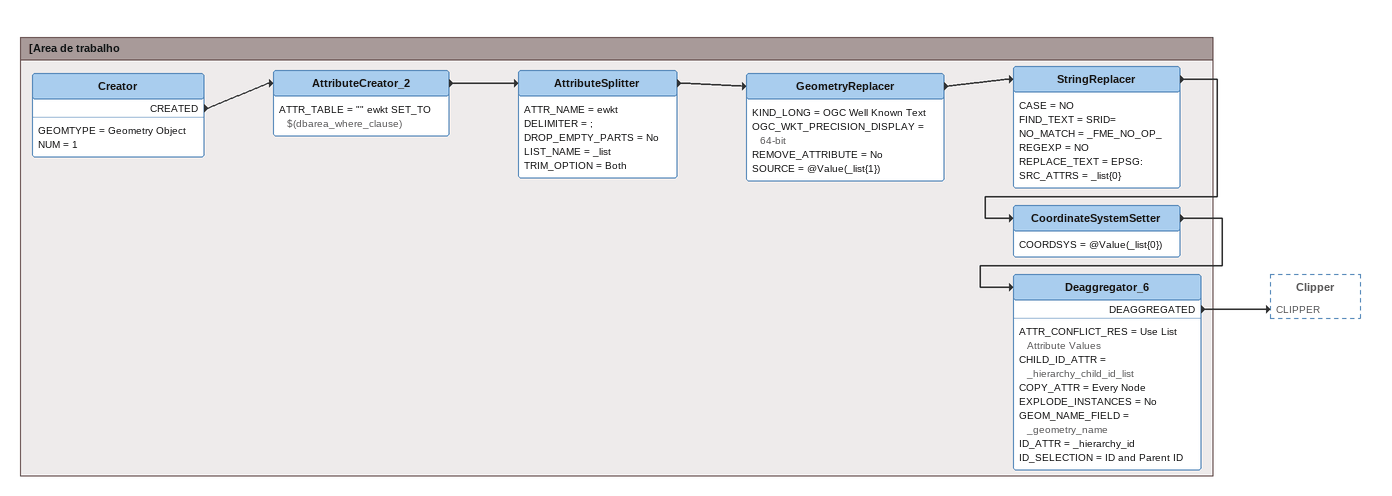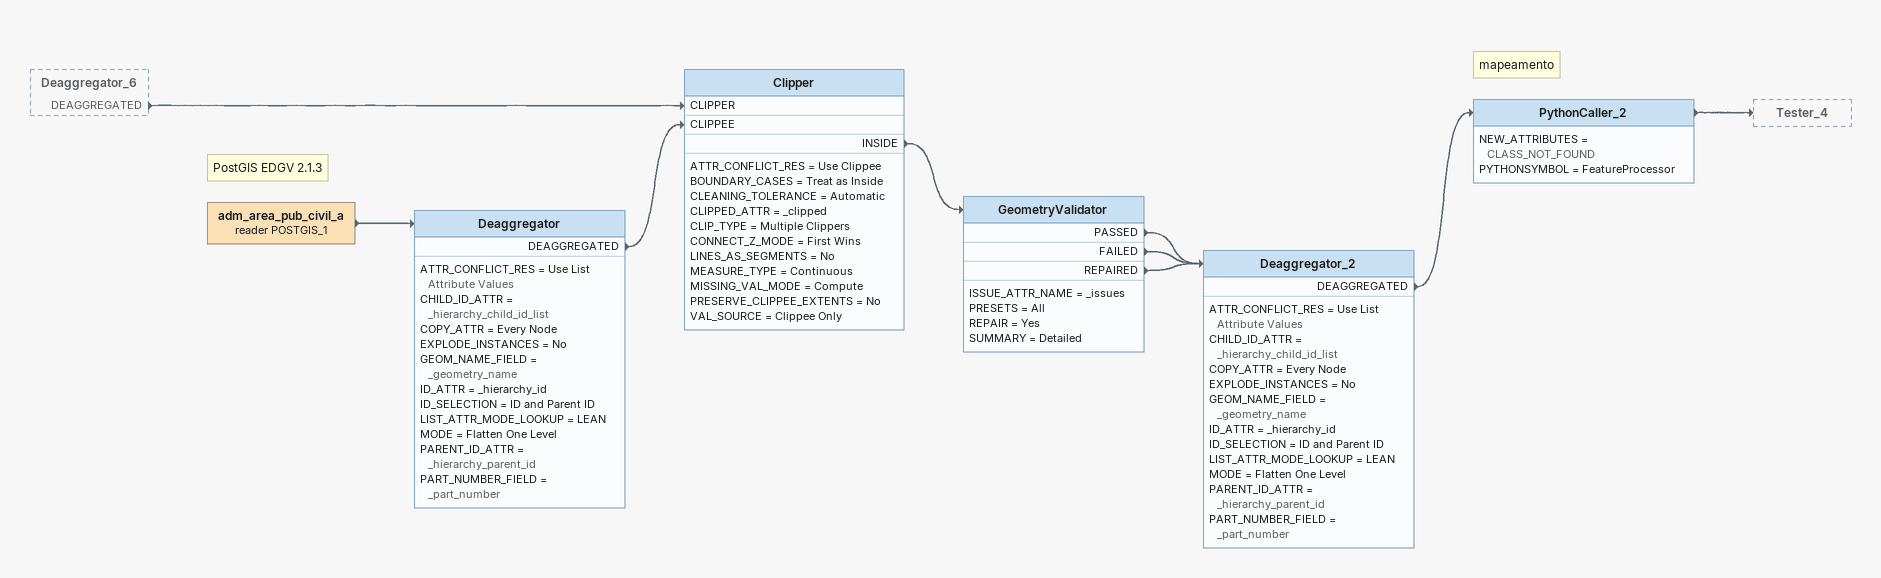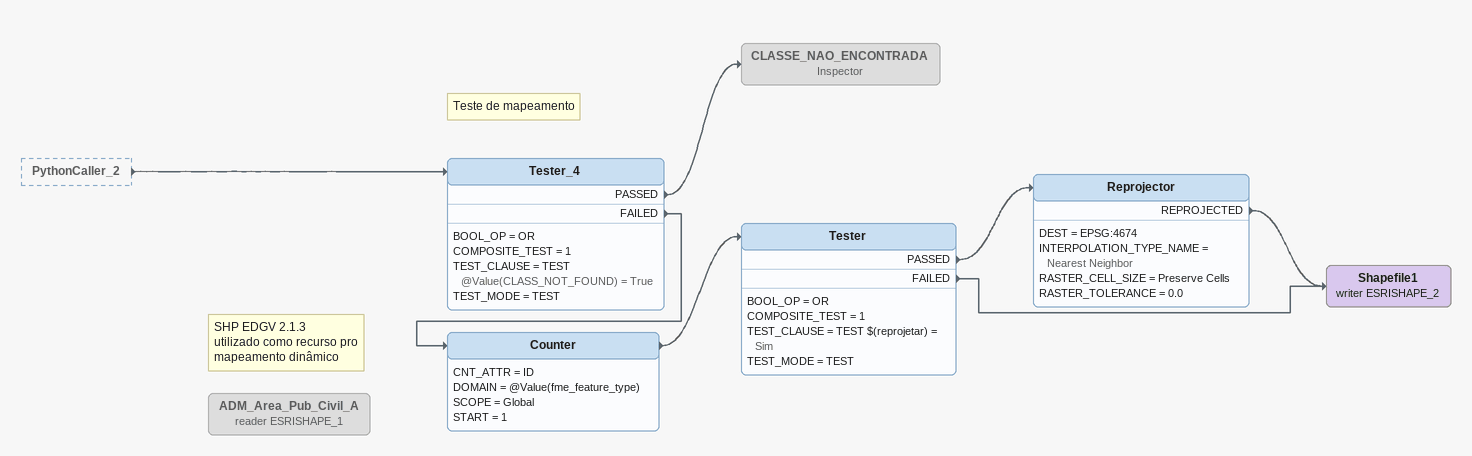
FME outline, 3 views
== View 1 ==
Bookmark: [Area de trabalho
Creator
    GEOMTYPE = Geometry Object
    NUM = 1
    CREATED -> AttributeCreator_2
AttributeCreator_2
    ATTR_TABLE = "" ewkt SET_TO $(dbarea_where_clause)
    -> AttributeSplitter
AttributeSplitter
    ATTR_NAME = ewkt
    DELIMITER = ;
    DROP_EMPTY_PARTS = No
    LIST_NAME = _list
    TRIM_OPTION = Both
    -> GeometryReplacer
GeometryReplacer
    KIND_LONG = OGC Well Known Text
    OGC_WKT_PRECISION_DISPLAY = 64-bit
    REMOVE_ATTRIBUTE = No
    SOURCE = @Value(_list{1})
    -> StringReplacer
StringReplacer
    CASE = NO
    FIND_TEXT = SRID=
    NO_MATCH = _FME_NO_OP_
    REGEXP = NO
    REPLACE_TEXT = EPSG:
    SRC_ATTRS = _list{0}
    -> CoordinateSystemSetter
CoordinateSystemSetter
    COORDSYS = @Value(_list{0})
    -> Deaggregator_6
Deaggregator_6
    ATTR_CONFLICT_RES = Use List Attribute Values
    CHILD_ID_ATTR = _hierarchy_child_id_list
    COPY_ATTR = Every Node
    EXPLODE_INSTANCES = No
    GEOM_NAME_FIELD = _geometry_name
    ID_ATTR = _hierarchy_id
    ID_SELECTION = ID and Parent ID
    DEAGGREGATED -> Clipper [CLIPPER]

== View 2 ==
Deaggregator_6 [outside]
    DEAGGREGATED -> Clipper [CLIPPER]
Note: PostGIS EDGV 2.1.3
adm_area_pub_civil_a (reader POSTGIS_1)
    -> Deaggregator
Deaggregator
    ATTR_CONFLICT_RES = Use List Attribute Values
    CHILD_ID_ATTR = _hierarchy_child_id_list
    COPY_ATTR = Every Node
    EXPLODE_INSTANCES = No
    GEOM_NAME_FIELD = _geometry_name
    ID_ATTR = _hierarchy_id
    ID_SELECTION = ID and Parent ID
    LIST_ATTR_MODE_LOOKUP = LEAN
    MODE = Flatten One Level
    PARENT_ID_ATTR = _hierarchy_parent_id
    PART_NUMBER_FIELD = _part_number
    DEAGGREGATED -> Clipper [CLIPPEE]
Clipper
    ATTR_CONFLICT_RES = Use Clippee
    BOUNDARY_CASES = Treat as Inside
    CLEANING_TOLERANCE = Automatic
    CLIPPED_ATTR = _clipped
    CLIP_TYPE = Multiple Clippers
    CONNECT_Z_MODE = First Wins
    LINES_AS_SEGMENTS = No
    MEASURE_TYPE = Continuous
    MISSING_VAL_MODE = Compute
    PRESERVE_CLIPPEE_EXTENTS = No
    VAL_SOURCE = Clippee Only
    INSIDE -> GeometryValidator
GeometryValidator
    ISSUE_ATTR_NAME = _issues
    PRESETS = All
    REPAIR = Yes
    SUMMARY = Detailed
    PASSED -> Deaggregator_2
    FAILED -> Deaggregator_2
    REPAIRED -> Deaggregator_2
Deaggregator_2
    ATTR_CONFLICT_RES = Use List Attribute Values
    CHILD_ID_ATTR = _hierarchy_child_id_list
    COPY_ATTR = Every Node
    EXPLODE_INSTANCES = No
    GEOM_NAME_FIELD = _geometry_name
    ID_ATTR = _hierarchy_id
    ID_SELECTION = ID and Parent ID
    LIST_ATTR_MODE_LOOKUP = LEAN
    MODE = Flatten One Level
    PARENT_ID_ATTR = _hierarchy_parent_id
    PART_NUMBER_FIELD = _part_number
    DEAGGREGATED -> PythonCaller_2
Note: mapeamento
PythonCaller_2
    NEW_ATTRIBUTES = CLASS_NOT_FOUND
    PYTHONSYMBOL = FeatureProcessor
    -> Tester_4

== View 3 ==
PythonCaller_2 [outside]
    -> Tester_4
Note: Teste de mapeamento
Tester_4
    BOOL_OP = OR
    COMPOSITE_TEST = 1
    TEST_CLAUSE = TEST @Value(CLASS_NOT_FOUND) = True
    TEST_MODE = TEST
    PASSED -> CLASSE_NAO_ENCONTRADA
    FAILED -> Counter
CLASSE_NAO_ENCONTRADA: Inspector [off]
Counter
    CNT_ATTR = ID
    DOMAIN = @Value(fme_feature_type)
    SCOPE = Global
    START = 1
    -> Tester
Tester
    BOOL_OP = OR
    COMPOSITE_TEST = 1
    TEST_CLAUSE = TEST $(reprojetar) = Sim
    TEST_MODE = TEST
    PASSED -> Reprojector
    FAILED -> Shapefile1 (writer ESRISHAPE_2)
Reprojector
    DEST = EPSG:4674
    INTERPOLATION_TYPE_NAME = Nearest Neighbor
    RASTER_CELL_SIZE = Preserve Cells
    RASTER_TOLERANCE = 0.0
    REPROJECTED -> Shapefile1 (writer ESRISHAPE_2)
Shapefile1 (writer ESRISHAPE_2)
Note: SHP EDGV 2.1.3 / utilizado como recurso pro mapeamento dinâmico
ADM_Area_Pub_Civil_A (reader ESRISHAPE_1) [off]
